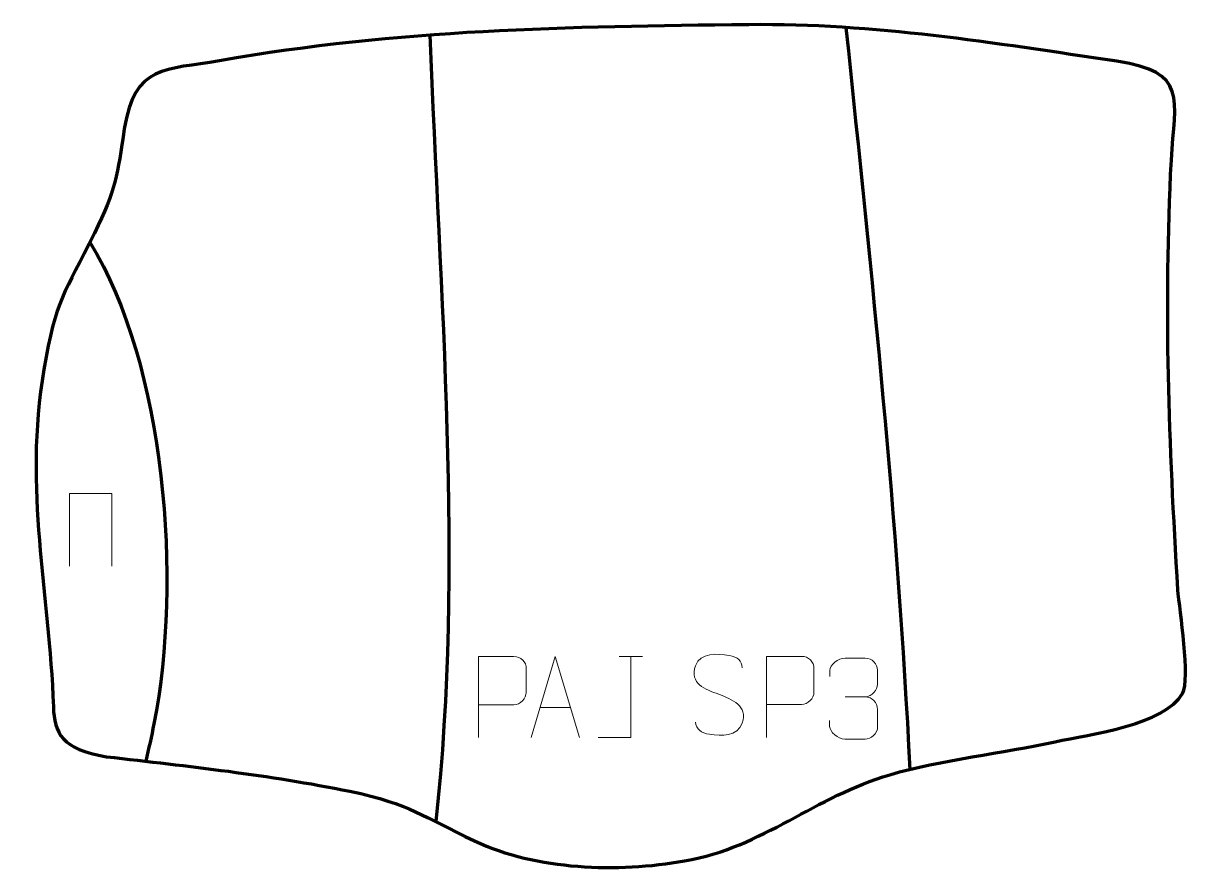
# Model space of a CAD drawing. Header units: millimetres. Extents: x -391 to -32, y 377 to 639.
import ezdxf

# ---------------------------------------------------------------- set-up
doc = ezdxf.new("R2010")
doc.units = ezdxf.units.MM
doc.header["$MEASUREMENT"] = 0
doc.layers.add('layer 1', color=7, linetype='Continuous', plot=False)
doc.layers.add('layer 2', color=7, linetype='Continuous')
doc.layers.add('layer 3', color=7, linetype='Continuous')

msp = doc.modelspace()

# ---------------------------------------------------------------- linework, layer by layer
at = {"layer": 'layer 1', "color": 250, "lineweight": 9}
for points, knots in [([(-377.2185, 471.4825), (-377.2185, 471.4825), (-377.2185, 493.8328), (-377.2185, 493.8328), (-377.2185, 493.8328), (-377.2185, 493.8328), (-364.1002, 493.8328), (-364.1002, 493.8328), (-364.1002, 493.8328), (-364.1002, 493.8328), (-364.1002, 471.4825), (-364.1002, 471.4825)], [0, 0, 0, 0, 0.25, 0.25, 0.25, 0.25, 0.5, 0.5, 0.5, 0.5, 1, 1, 1, 1]), ([(-251.1529, 418.6558), (-251.1529, 418.6558), (-251.1529, 443.6094), (-251.1529, 443.6094), (-251.1529, 443.6094), (-247.5579, 443.6094), (-243.9626, 443.6094), (-240.3672, 443.6094), (-240.3672, 443.6094), (-238.042, 443.5715), (-236.4846, 442.0814), (-236.4888, 439.7153), (-236.4888, 439.7153), (-236.4892, 437.6796), (-236.4892, 434.6203), (-236.4888, 432.5843), (-236.4888, 432.5843), (-236.4953, 430.7089), (-238.3075, 428.767), (-240.3171, 428.7479), (-240.3171, 428.7479), (-240.3171, 428.7479), (-251.1529, 428.7479), (-251.1529, 428.7479)], [0, 0, 0, 0, 0.14285714, 0.14285714, 0.14285714, 0.14285714, 0.28571429, 0.28571429, 0.28571429, 0.28571429, 0.42857143, 0.42857143, 0.42857143, 0.42857143, 0.57142857, 0.57142857, 0.57142857, 0.57142857, 0.71428571, 0.71428571, 0.71428571, 0.71428571, 1, 1, 1, 1]), ([(-234.9768, 418.6559), (-234.9768, 418.6559), (-227.6058, 443.6094), (-227.6058, 443.6094), (-227.6058, 443.6094), (-227.6058, 443.6094), (-220.0359, 418.6559), (-220.0359, 418.6559)], [0, 0, 0, 0, 0.33333333, 0.33333333, 0.33333333, 0.33333333, 1, 1, 1, 1]), ([(-214.3095, 418.6558), (-214.3095, 418.6558), (-204.2875, 418.6558), (-204.2875, 418.6558), (-204.2875, 418.6558), (-204.2875, 418.6558), (-204.2875, 443.6094), (-204.2875, 443.6094)], [0, 0, 0, 0, 0.33333333, 0.33333333, 0.33333333, 0.33333333, 1, 1, 1, 1]), ([(-177.1611, 432.0058), (-181.4094, 433.4762), (-186.3175, 435.272), (-184.3124, 440.7923), (-184.3124, 440.7923), (-182.8089, 444.9322), (-177.5953, 444.5437), (-173.9917, 443.9426), (-173.9917, 443.9426), (-171.1311, 443.4654), (-170.2664, 442.2522), (-169.9558, 440.1681)], [0, 0, 0, 0, 0.25, 0.25, 0.25, 0.25, 0.5, 0.5, 0.5, 0.5, 1, 1, 1, 1]), ([(-162.5259, 418.7098), (-162.5259, 418.7098), (-162.5259, 443.6634), (-162.5259, 443.6634), (-162.5259, 443.6634), (-158.9309, 443.6634), (-155.3356, 443.6634), (-151.7402, 443.6634), (-151.7402, 443.6634), (-149.415, 443.6255), (-147.8576, 442.1354), (-147.8618, 439.7693), (-147.8618, 439.7693), (-147.8622, 437.7336), (-147.8622, 434.6743), (-147.8618, 432.6383), (-147.8618, 432.6383), (-147.8683, 430.7629), (-149.6805, 428.821), (-151.6901, 428.8019), (-151.6901, 428.8019), (-151.6901, 428.8019), (-162.5259, 428.8019), (-162.5259, 428.8019)], [0, 0, 0, 0, 0.14285714, 0.14285714, 0.14285714, 0.14285714, 0.28571429, 0.28571429, 0.28571429, 0.28571429, 0.42857143, 0.42857143, 0.42857143, 0.42857143, 0.57142857, 0.57142857, 0.57142857, 0.57142857, 0.71428571, 0.71428571, 0.71428571, 0.71428571, 1, 1, 1, 1]), ([(-143.0017, 437.4318), (-143.0017, 437.4318), (-143.0017, 439.289), (-143.0017, 439.289), (-143.0017, 439.289), (-143.016, 441.0309), (-140.3515, 443.149), (-138.2924, 443.1263), (-138.2924, 443.1263), (-136.2283, 443.1263), (-134.1643, 443.1263), (-132.1006, 443.1263), (-132.1006, 443.1263), (-129.9061, 443.1351), (-128.3078, 441.2883), (-128.2634, 439.3762), (-128.2634, 439.3762), (-128.2638, 437.9411), (-128.2638, 436.506), (-128.2634, 435.0705), (-128.2634, 435.0705), (-128.312, 433.417), (-129.9146, 431.187), (-132.1129, 431.197), (-132.1129, 431.197), (-129.9092, 431.1858), (-128.3012, 429.3826), (-128.2472, 427.3231), (-128.2472, 427.3231), (-128.2476, 425.5384), (-128.2476, 423.7537), (-128.2472, 421.9686), (-128.2472, 421.9686), (-128.2371, 419.9072), (-130.292, 418.1441), (-132.1129, 418.1522), (-132.1129, 418.1522), (-134.1782, 418.1525), (-136.2434, 418.1525), (-138.309, 418.1522), (-138.309, 418.1522), (-140.4776, 418.1637), (-143.0086, 420.5639), (-143.0272, 422.0257), (-143.0272, 422.0257), (-143.0272, 422.0257), (-143.0272, 423.9343), (-143.0272, 423.9343)], [0, 0, 0, 0, 0.07692308, 0.07692308, 0.07692308, 0.07692308, 0.15384615, 0.15384615, 0.15384615, 0.15384615, 0.23076923, 0.23076923, 0.23076923, 0.23076923, 0.30769231, 0.30769231, 0.30769231, 0.30769231, 0.38461538, 0.38461538, 0.38461538, 0.38461538, 0.46153846, 0.46153846, 0.46153846, 0.46153846, 0.53846154, 0.53846154, 0.53846154, 0.53846154, 0.61538462, 0.61538462, 0.61538462, 0.61538462, 0.69230769, 0.69230769, 0.69230769, 0.69230769, 0.76923077, 0.76923077, 0.76923077, 0.76923077, 0.84615385, 0.84615385, 0.84615385, 0.84615385, 1, 1, 1, 1]), ([(-177.1611, 432.0057), (-173.1425, 430.359), (-168.113, 428.4707), (-169.947, 423.1104), (-169.947, 423.1104), (-171.4068, 418.844), (-176.3176, 419.1007), (-180.0437, 419.6554), (-180.0437, 419.6554), (-182.7937, 420.0652), (-184.0146, 421.2787), (-184.3926, 423.3909)], [0, 0, 0, 0, 0.25, 0.25, 0.25, 0.25, 0.5, 0.5, 0.5, 0.5, 1, 1, 1, 1])]:
    msp.add_open_spline(points, degree=3, knots=knots, dxfattribs=at)
for points in [[(-207.8716, 443.6094), (-207.8716, 443.6094), (-200.7034, 443.6094), (-200.7034, 443.6094)], [(-232.2542, 427.9053), (-232.2542, 427.9053), (-222.7585, 427.9053), (-222.7585, 427.9053)], [(-138.292, 431.1866), (-138.292, 431.1866), (-132.0956, 431.1866), (-132.0956, 431.1866)]]:
    msp.add_open_spline(points, degree=3, dxfattribs=at)
at = {"layer": 'layer 2', "color": 140, "lineweight": 158}
for points in [[(-138.0108, 637.3389), (-129.9733, 560.4631), (-122.1633, 486.1072), (-118.3304, 408.8493)], [(-266.178, 634.9833), (-263.2199, 555.8194), (-255.7156, 470.831), (-264.3489, 392.7659)]]:
    msp.add_open_spline(points, degree=3, dxfattribs=at)
msp.add_open_spline([(-370.8916, 571.2067), (-347.5906, 533.1303), (-342.4882, 467.0006), (-351.1635, 422.8554), (-351.1635, 422.8554), (-351.9458, 419.0181), (-352.8053, 415.1897), (-353.6277, 411.3599)], degree=3, knots=[0, 0, 0, 0, 0.33333333, 0.33333333, 0.33333333, 0.33333333, 1, 1, 1, 1], dxfattribs=at)
at = {"layer": 'layer 3', "color": 242, "lineweight": 158}
msp.add_open_spline([(-330.9293, 627.0975), (-275.8916, 636.7635), (-223.7804, 637.5947), (-167.9103, 638.1981), (-167.9103, 638.1981), (-129.0605, 638.6176), (-92.9667, 632.6258), (-54.5329, 626.9401), (-54.5329, 626.9401), (-32.4969, 623.6801), (-36.6962, 615.5753), (-37.7738, 596.4894), (-37.7738, 596.4894), (-40.0978, 550.4573), (-38.5179, 509.6788), (-35.7528, 464.1219), (-35.7528, 464.1219), (-35.2084, 457.8831), (-31.8233, 436.6211), (-34.2966, 432.2783), (-34.2966, 432.2783), (-39.847, 422.5324), (-62.544, 419.7445), (-73.5654, 417.3725), (-73.5654, 417.3725), (-89.6741, 413.9056), (-108.7141, 411.7819), (-124.464, 407.2271), (-124.464, 407.2271), (-147.4265, 400.5865), (-163.4934, 384.8838), (-187.695, 380.663), (-187.695, 380.663), (-208.389, 377.0539), (-233.1961, 377.8163), (-252.4411, 386.8359), (-252.4411, 386.8359), (-268.5916, 394.4051), (-271.8201, 398.1278), (-290.8033, 402.1367), (-290.8033, 402.1367), (-316.1656, 407.2588), (-340.177, 409.8033), (-365.7597, 412.7519), (-365.7597, 412.7519), (-379.6903, 415.0187), (-381.8648, 420.0248), (-382.1513, 428.1039), (-382.1513, 428.1039), (-383.4201, 463.875), (-391.3979, 494.5129), (-385.0892, 532.042), (-385.0892, 532.042), (-381.424, 553.8452), (-378.7109, 555.2383), (-369.4963, 574.02), (-369.4963, 574.02), (-362.9671, 587.3283), (-362.442, 591.9752), (-360.2939, 606.1061), (-360.2939, 606.1061), (-357.2894, 625.8754), (-347.4723, 624.2268), (-330.9293, 627.0975)], degree=3, knots=[0, 0, 0, 0, 0.05882353, 0.05882353, 0.05882353, 0.05882353, 0.11764706, 0.11764706, 0.11764706, 0.11764706, 0.17647059, 0.17647059, 0.17647059, 0.17647059, 0.23529412, 0.23529412, 0.23529412, 0.23529412, 0.29411765, 0.29411765, 0.29411765, 0.29411765, 0.35294118, 0.35294118, 0.35294118, 0.35294118, 0.41176471, 0.41176471, 0.41176471, 0.41176471, 0.47058824, 0.47058824, 0.47058824, 0.47058824, 0.52941176, 0.52941176, 0.52941176, 0.52941176, 0.58823529, 0.58823529, 0.58823529, 0.58823529, 0.64705882, 0.64705882, 0.64705882, 0.64705882, 0.70588235, 0.70588235, 0.70588235, 0.70588235, 0.76470588, 0.76470588, 0.76470588, 0.76470588, 0.82352941, 0.82352941, 0.82352941, 0.82352941, 0.88235294, 0.88235294, 0.88235294, 0.88235294, 1, 1, 1, 1], dxfattribs=at)

doc.saveas('drawing.dxf')
